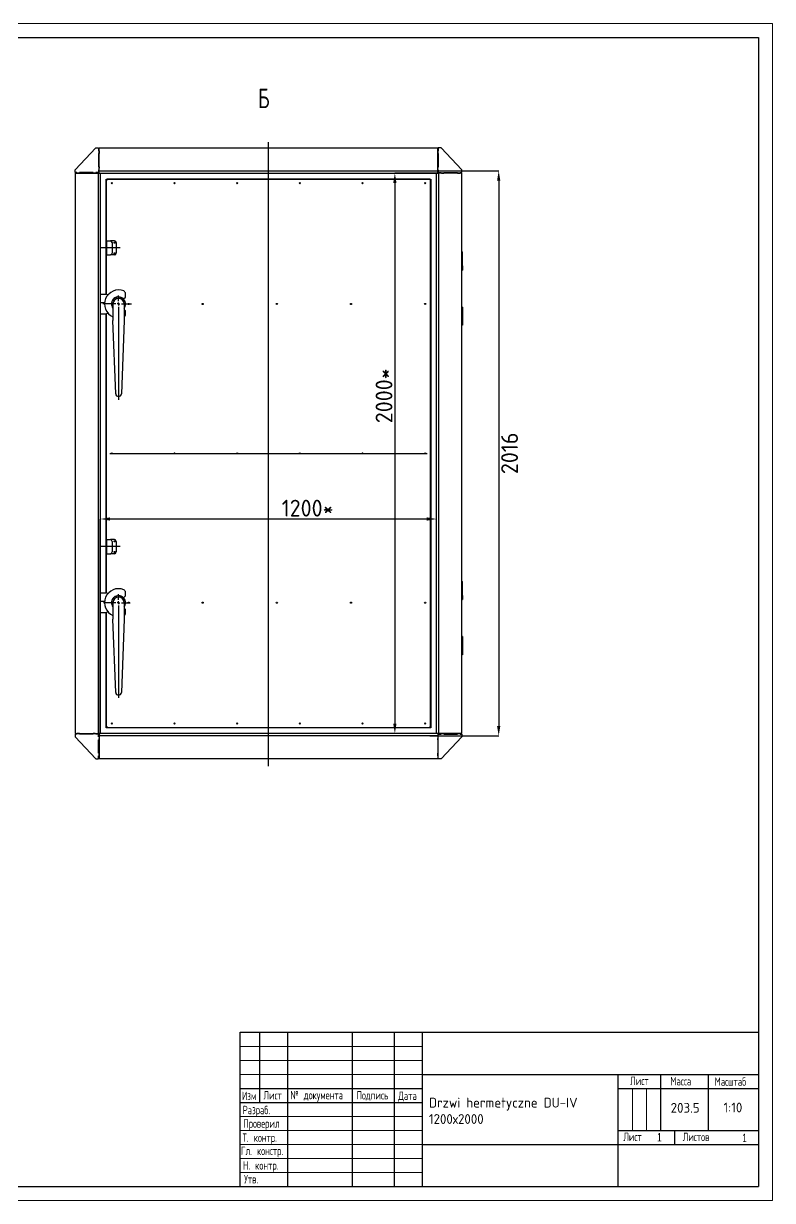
# Model space of a CAD drawing. Header units: millimetres. Extents: x 0 to 594, y 0 to 420.
# Drawn here: x 326.7 to 594, y 0 to 420 of the extents above; entities that cross this region are included whole.
import ezdxf

# ---------------------------------------------------------------- set-up
doc = ezdxf.new("R2010")
doc.units = ezdxf.units.MM
doc.header["$PDSIZE"] = -1
doc.layers.add('FORMAT', color=7, linetype='Continuous')
doc.layers.add('HIDDEN', color=30, linetype='Continuous')
doc.styles.add('GOST-2.304_Type-B', font='')
doc.styles.add('SLDTEXTSTYLE0', font='TXT', dxfattribs={"width": 0.7, "bigfont": 'bigfont'})
doc.styles.add('SLDTEXTSTYLE1', font='TXT', dxfattribs={"width": 0.7})
doc.styles.get('GOST-2.304_Type-B').set_extended_font_data('GOST Common')
doc.dimstyles.new('SLDDIMSTYLE0', dxfattribs={"dimtxt": 3.5, "dimasz": 3.5, "dimexe": 0, "dimexo": 0.0625, "dimgap": 0.875, "dimtad": 2, "dimdec": 3, "dimlfac": 10, "dimrnd": 1e-09, "dimzin": 12, "dimdsep": 46, "dimtxsty": 'SLDTEXTSTYLE1', "dimsah": 1, "dimcen": 0.09, "dimadec": 0, "dimazin": 0, "dimtfac": 1, "dimtdec": 3, "dimtofl": 0, "dimtmove": 0, "dimatfit": 3, "dimfxl": 1, "dimfrac": 2, "dimtolj": 1, "dimtzin": 12, "dimarcsym": 0})

# ---------------------------------------------------------------- blocks, each defined once
blk = doc.blocks.new('*D9')
at = {"layer": 'Defpoints', "color": 0, "transparency": 16777216}
for p in [(474.55, 366.62), (459.26, 166.62), (474.55, 166.62)]:
    blk.add_point(p, dxfattribs=at)
at = {"layer": 'FORMAT', "color": 0, "lineweight": -2, "transparency": 16777216}
for p, q in [((474.49, 366.62), (459.26, 366.62)), ((459.26, 363.12), (459.26, 170.12)), ((474.49, 166.62), (459.26, 166.62))]:
    blk.add_line(p, q, dxfattribs=at)
at = {"layer": 'FORMAT', "color": 0, "transparency": 16777216}
for points in [[(458.67, 363.12), (459.84, 363.12), (459.26, 366.62)], [(458.67, 170.12), (459.84, 170.12), (459.26, 166.62)]]:
    blk.add_solid(points, dxfattribs=at)
at = {"layer": 'FORMAT', "color": 0, "transparency": 16777216, "insert": (452.38, 287.14), "char_height": 6, "attachment_point": 2, "rotation": 90, "style": 'GOST-2.304_Type-B'}
blk.add_mtext('\\A1;2000*', dxfattribs=at)
blk = doc.blocks.new('*D10')
at = {"layer": 'Defpoints', "color": 0, "transparency": 16777216}
for p in [(354.15, 243.18), (354.15, 166.62), (474.15, 166.62)]:
    blk.add_point(p, dxfattribs=at)
at = {"layer": 'FORMAT', "color": 0, "lineweight": -2, "transparency": 16777216}
for p, q in [((354.15, 166.68), (354.15, 243.18)), ((470.65, 243.18), (357.65, 243.18)), ((474.15, 166.68), (474.15, 243.18))]:
    blk.add_line(p, q, dxfattribs=at)
at = {"layer": 'FORMAT', "color": 0, "transparency": 16777216}
for points in [[(357.65, 243.77), (357.65, 242.6), (354.15, 243.18)], [(470.65, 243.77), (470.65, 242.6), (474.15, 243.18)]]:
    blk.add_solid(points, dxfattribs=at)
at = {"layer": 'FORMAT', "color": 0, "transparency": 16777216, "insert": (428.11, 250.06), "char_height": 6, "attachment_point": 2, "style": 'GOST-2.304_Type-B'}
blk.add_mtext('\\A1;1200*', dxfattribs=at)
blk = doc.blocks.new('SW_CENTERMARKSYMBOL_2')
at = {"layer": 'FORMAT', "color": 0}
for p, q in [((-1, 0), (-5.65, 0)), ((0, 0), (-0.5, 0)), ((0, 1), (0, 3)), ((0, 0), (0, 0.5)), ((0, 0), (0, -0.5)), ((0, 0), (0.5, 0)), ((1, 0), (4.67, 0)), ((0, -1), (0, -34.15))]:
    blk.add_line(p, q, dxfattribs=at)
blk = doc.blocks.new('SW_CENTERMARKSYMBOL_3')
at = {"layer": 'FORMAT', "color": 0}
for p, q in [((-1, 0), (-5.38, 0)), ((0, 0), (-0.5, 0)), ((0, 1), (0, 3)), ((0, 0), (0, 0.5)), ((0, 0), (0, -0.5)), ((0, 0), (0.5, 0)), ((1, 0), (4.21, 0)), ((0, -1), (0, -33.89))]:
    blk.add_line(p, q, dxfattribs=at)
blk = doc.blocks.new('*D30')
at = {"layer": 'Defpoints', "color": 0, "transparency": 16777216}
for p in [(473.23, 367.42), (471.66, 165.82), (496.31, 165.82)]:
    blk.add_point(p, dxfattribs=at)
at = {"layer": 'FORMAT', "color": 0, "lineweight": -2, "transparency": 16777216}
for p, q in [((473.29, 367.42), (496.31, 367.42)), ((496.31, 363.92), (496.31, 169.32)), ((471.72, 165.82), (496.31, 165.82))]:
    blk.add_line(p, q, dxfattribs=at)
at = {"layer": 'FORMAT', "color": 0, "transparency": 16777216}
for points in [[(495.73, 363.92), (496.89, 363.92), (496.31, 367.42)], [(495.73, 169.32), (496.89, 169.32), (496.31, 165.82)]]:
    blk.add_solid(points, dxfattribs=at)
at = {"layer": 'FORMAT', "color": 0, "transparency": 16777216, "insert": (500.18, 266.62), "char_height": 6, "attachment_point": 5, "rotation": 90, "style": 'GOST-2.304_Type-B'}
blk.add_mtext('\\A1;2016', dxfattribs=at)

msp = doc.modelspace()

# ---------------------------------------------------------------- linework, layer by layer
at = {"color": 7, "linetype": 'Continuous', "lineweight": 30}
for p, q in [((20, 415), (589, 415)), ((589, 415), (589, 5)), ((404, 5), (404, 60)), ((404, 60), (589, 60)), ((411, 60), (411, 35)), ((421, 60), (421, 5)), ((444, 60), (444, 5)), ((459, 60), (459, 5)), ((469, 60), (469, 5)), ((469, 45), (589, 45)), ((539, 5), (539, 45)), ((554, 45), (554, 25)), ((571, 45), (571, 25)), ((404, 40), (469, 40)), ((539, 40), (589, 40)), ((404, 35), (469, 35)), ((539, 25), (589, 25)), ((559, 25), (559, 20)), ((469, 20), (589, 20)), ((20, 5), (589, 5))]:
    msp.add_line(p, q, dxfattribs=at)
at = {"color": 7, "linetype": 'Continuous', "lineweight": 0}
for p, q in [((404, 55), (469, 55)), ((404, 50), (469, 50)), ((404, 45), (469, 45)), ((544, 40), (544, 25)), ((549, 40), (549, 25)), ((404, 30), (469, 30)), ((404, 25), (469, 25)), ((404, 20), (469, 20)), ((404, 15), (469, 15)), ((404, 10), (469, 10))]:
    msp.add_line(p, q, dxfattribs=at)
at = {"layer": 'FORMAT'}
for p, q in [((345.14773, 367.81538), (352.54773, 375.61538)), ((352.54773, 375.61538), (353.54773, 375.61538)), ((353.54773, 375.61538), (353.54773, 374.61538)), ((353.54773, 374.61538), (353.74773, 374.61538)), ((353.74773, 375.61538), (474.54772, 375.61538)), ((353.74773, 375.28538), (353.74773, 375.61538)), ((353.74773, 368.41538), (353.74773, 375.28538)), ((353.74773, 374.61538), (353.74773, 373.61538)), ((414.14773, 155.03106), (414.14773, 377.6287)), ((474.54772, 375.28538), (474.54772, 375.61538)), ((474.54772, 368.41538), (474.54772, 375.28538)), ((474.54772, 374.61538), (474.54772, 373.61538)), ((474.74773, 374.61538), (474.54772, 374.61538)), ((474.74773, 375.61538), (474.74773, 374.61538)), ((475.74773, 375.61538), (474.74773, 375.61538)), ((483.14773, 367.81538), (475.74773, 375.61538)), ((353.74773, 373.61538), (353.54773, 373.61538)), ((353.54773, 373.61538), (353.54773, 368.81538)), ((474.54772, 373.61538), (474.74773, 373.61538)), ((474.74773, 373.61538), (474.74773, 368.81538)), ((345.14773, 366.81538), (345.14773, 367.81538)), ((345.74773, 366.81538), (345.14773, 366.81538)), ((345.14773, 366.61538), (345.14773, 166.61538)), ((345.14773, 366.61538), (345.47773, 366.61538)), ((345.47773, 366.61538), (352.34773, 366.61538)), ((345.74773, 366.61538), (345.74773, 366.81538)), ((346.74772, 366.61538), (345.74773, 366.61538)), ((351.54773, 366.81538), (346.74772, 366.81538)), ((346.74772, 366.81538), (346.74772, 366.61538)), ((351.54773, 366.61538), (351.54773, 366.81538)), ((352.34773, 366.61538), (351.54773, 366.61538)), ((352.34773, 366.61538), (353.34773, 366.61538)), ((352.54773, 366.81538), (352.54773, 366.61538)), ((353.54773, 366.81538), (352.54773, 366.81538)), ((353.34773, 366.61538), (353.34773, 166.61538)), ((353.34773, 366.61538), (353.67772, 366.61538)), ((353.54773, 368.81538), (353.74773, 368.81538)), ((353.74773, 367.81538), (353.54773, 367.81538)), ((353.54773, 367.81538), (353.54773, 366.81538)), ((353.67772, 366.61538), (354.14772, 366.61538)), ((353.74773, 368.81538), (353.74773, 368.41538)), ((353.74773, 367.41538), (353.74773, 368.41538)), ((353.74773, 367.08537), (353.74773, 367.41538)), ((353.74773, 367.41538), (474.54772, 367.41538)), ((353.74773, 366.61538), (353.74773, 367.08537)), ((353.74773, 366.61538), (474.54772, 366.61538)), ((354.14772, 366.61538), (354.14772, 166.61538)), ((474.14773, 166.61538), (474.14773, 366.61538)), ((474.61773, 366.61538), (474.14773, 366.61538)), ((474.54772, 368.81538), (474.54772, 368.41538)), ((474.74773, 368.81538), (474.54772, 368.81538)), ((474.54772, 367.41538), (474.54772, 368.41538)), ((474.54772, 367.81538), (474.74773, 367.81538)), ((474.54772, 367.08537), (474.54772, 367.41538)), ((474.54772, 366.61538), (474.54772, 367.08537)), ((474.94773, 366.61538), (474.61773, 366.61538)), ((474.74773, 367.81538), (474.74773, 366.81538)), ((474.74773, 366.81538), (475.74773, 366.81538)), ((474.94773, 166.61538), (474.94773, 366.61538)), ((475.94772, 366.61538), (474.94773, 366.61538)), ((475.74773, 366.81538), (475.74773, 366.61538)), ((475.94772, 366.61538), (476.74773, 366.61538)), ((482.81773, 366.61538), (475.94772, 366.61538)), ((476.74773, 366.81538), (481.54773, 366.81538)), ((476.74773, 366.61538), (476.74773, 366.81538)), ((481.54773, 366.81538), (481.54773, 366.61538)), ((481.54773, 366.61538), (482.54773, 366.61538)), ((482.54773, 366.81538), (483.14773, 366.81538)), ((482.54773, 366.61538), (482.54773, 366.81538)), ((483.14773, 366.61538), (482.81773, 366.61538)), ((483.14773, 366.81538), (483.14773, 367.81538)), ((483.14773, 166.61538), (483.14773, 366.61538)), ((356.24773, 323.41037), (356.24773, 364.51538)), ((356.24773, 364.51538), (472.04773, 364.51538)), ((356.34773, 364.21538), (356.24773, 364.21538)), ((356.34773, 364.21538), (356.34773, 363.91538)), ((356.34773, 364.21538), (356.54773, 364.21538)), ((356.34773, 342.41538), (356.34773, 363.91538)), ((356.54773, 364.41538), (356.54773, 364.51538)), ((356.84773, 364.41538), (356.54773, 364.41538)), ((356.54773, 364.41538), (356.54773, 364.21538)), ((471.44773, 364.41538), (356.84773, 364.41538)), ((471.74772, 364.41538), (471.44773, 364.41538)), ((471.74772, 364.51538), (471.74772, 364.41538)), ((471.74772, 364.21538), (471.74772, 364.41538)), ((471.74772, 364.21538), (471.94773, 364.21538)), ((471.94773, 363.91538), (471.94773, 364.21538)), ((471.94773, 364.21538), (472.04773, 364.21538)), ((471.94773, 169.31538), (471.94773, 363.91538)), ((472.04773, 364.51538), (472.04773, 168.71538)), ((356.34773, 342.41538), (356.34773, 337.41538)), ((356.34773, 342.41538), (356.94772, 342.41538)), ((356.94772, 342.41538), (357.74773, 342.41538)), ((359.24772, 342.41538), (357.74773, 342.41538)), ((358.34772, 341.81538), (358.34772, 338.01538)), ((359.84773, 341.81538), (359.84773, 338.01538)), ((361.24773, 339.91538), (354.34773, 339.91538)), ((356.34773, 337.41538), (356.94772, 337.41538)), ((356.34773, 323.39518), (356.34773, 337.41538)), ((356.94772, 337.41538), (357.74773, 337.41538)), ((359.24772, 337.41538), (357.74773, 337.41538)), ((483.14773, 338.51538), (483.39773, 338.51538)), ((483.39773, 333.51538), (483.39773, 338.51538)), ((483.14773, 333.51538), (483.39773, 333.51538)), ((483.14773, 333.44038), (483.34772, 333.44038)), ((483.34772, 332.04038), (483.14773, 332.04038)), ((483.14773, 332.01538), (483.39773, 332.01538)), ((483.34772, 333.44038), (483.34772, 332.04038)), ((483.39773, 333.51538), (483.39773, 333.46538)), ((483.39773, 332.01538), (483.39773, 333.46538)), ((354.14772, 323.41538), (356.14773, 323.41538)), ((354.14772, 320.41538), (355.68457, 320.41538)), ((358.64773, 319.91538), (358.64773, 318.07812)), ((362.43317, 321.70082), (363.1226, 322.39025)), ((362.64773, 319.91538), (362.64773, 318.07812)), ((354.14772, 316.41538), (356.14773, 316.41538)), ((356.24773, 216.81037), (356.24773, 316.42039)), ((356.34773, 235.81538), (356.34773, 316.43559)), ((358.64773, 318.07812), (358.64773, 317.51244)), ((358.64773, 317.51244), (358.64773, 315.21538)), ((358.64773, 315.21538), (358.64773, 314.08401)), ((362.64773, 318.07812), (362.64773, 317.51244)), ((363.1226, 317.4405), (362.64773, 317.91538)), ((362.64773, 317.51244), (362.64773, 315.21538)), ((362.64773, 315.21538), (362.64773, 314.08401)), ((483.39773, 318.81538), (483.14773, 318.81538)), ((483.14773, 318.79038), (483.34772, 318.79038)), ((483.34772, 317.39038), (483.14773, 317.39038)), ((483.39773, 317.31538), (483.14773, 317.31538)), ((483.34772, 318.79038), (483.34772, 317.39038)), ((483.39773, 318.81538), (483.39773, 317.36538)), ((483.39773, 317.36538), (483.39773, 317.31538)), ((483.39773, 317.31538), (483.39773, 312.31538)), ((359.64845, 287.87722), (358.64773, 314.08401)), ((362.64773, 314.08401), (361.647, 287.87722)), ((483.39773, 312.31538), (483.14773, 312.31538)), ((357.58696, 266.61538), (470.79531, 266.61538)), ((356.34773, 235.81538), (356.34773, 230.81538)), ((356.34773, 235.81538), (356.94772, 235.81538)), ((356.94772, 235.81538), (357.74773, 235.81538)), ((359.24772, 235.81538), (357.74773, 235.81538)), ((358.34772, 235.21538), (358.34772, 231.41538)), ((359.84773, 235.21538), (359.84773, 231.41538)), ((361.24773, 233.31538), (354.34773, 233.31538)), ((356.34773, 230.81538), (356.94772, 230.81538)), ((356.34773, 216.79517), (356.34773, 230.81538)), ((356.94772, 230.81538), (357.74773, 230.81538)), ((359.24772, 230.81538), (357.74773, 230.81538)), ((483.14773, 220.91538), (483.39773, 220.91538)), ((483.39773, 215.91538), (483.39773, 220.91538)), ((354.14772, 216.81538), (356.14773, 216.81538)), ((362.43317, 215.10083), (363.1226, 215.79025)), ((483.14773, 215.91538), (483.39773, 215.91538)), ((483.14773, 215.84038), (483.34772, 215.84038)), ((483.34772, 214.44038), (483.14773, 214.44038)), ((483.14773, 214.41538), (483.39773, 214.41538)), ((483.34772, 215.84038), (483.34772, 214.44038)), ((483.39773, 215.91538), (483.39773, 215.86538)), ((483.39773, 214.41538), (483.39773, 215.86538)), ((354.14772, 213.81538), (355.68457, 213.81538)), ((358.64773, 213.31538), (358.64773, 211.47812)), ((358.64773, 211.47812), (358.64773, 210.91244)), ((358.64773, 210.91244), (358.64773, 208.61538)), ((362.64773, 213.31538), (362.64773, 211.47812)), ((362.64773, 211.47812), (362.64773, 210.91244)), ((363.1226, 210.84051), (362.64773, 211.31538)), ((362.64773, 210.91244), (362.64773, 208.61538)), ((354.14772, 209.81538), (356.14773, 209.81538)), ((356.24773, 168.71538), (356.24773, 209.82039)), ((356.34773, 169.31538), (356.34773, 209.83558)), ((358.64773, 208.61538), (358.64773, 207.48401)), ((359.64845, 181.27722), (358.64773, 207.48401)), ((362.64773, 207.48401), (361.647, 181.27722)), ((362.64773, 208.61538), (362.64773, 207.48401)), ((483.39773, 201.21538), (483.14773, 201.21538)), ((483.14773, 201.19038), (483.34772, 201.19038)), ((483.34772, 199.79038), (483.14773, 199.79038)), ((483.39773, 199.71538), (483.14773, 199.71538)), ((483.34772, 201.19038), (483.34772, 199.79038)), ((483.39773, 201.21538), (483.39773, 199.76538)), ((483.39773, 199.76538), (483.39773, 199.71538)), ((483.39773, 199.71538), (483.39773, 194.71538)), ((483.39773, 194.71538), (483.14773, 194.71538)), ((356.34773, 169.01538), (356.24773, 169.01538)), ((472.04773, 168.71538), (356.24773, 168.71538)), ((356.34773, 169.31538), (356.34773, 169.01538)), ((356.54773, 169.01538), (356.34773, 169.01538)), ((356.54773, 169.01538), (356.54773, 168.81538)), ((356.54773, 168.71538), (356.54773, 168.81538)), ((356.54773, 168.81538), (356.84773, 168.81538)), ((356.84773, 168.81538), (471.44773, 168.81538)), ((471.44773, 168.81538), (471.74772, 168.81538)), ((471.74772, 168.81538), (471.74772, 169.01538)), ((471.94773, 169.01538), (471.74772, 169.01538)), ((471.74772, 168.81538), (471.74772, 168.71538)), ((471.94773, 169.01538), (471.94773, 169.31538)), ((471.94773, 169.01538), (472.04773, 169.01538)), ((345.14773, 166.61538), (345.47773, 166.61538)), ((345.14773, 166.41538), (345.14773, 165.41538)), ((345.74773, 166.41538), (345.14773, 166.41538)), ((345.14773, 165.41538), (352.54773, 157.61538)), ((345.47773, 166.61538), (352.34773, 166.61538)), ((345.74773, 166.61538), (345.74773, 166.41538)), ((346.74772, 166.61538), (345.74773, 166.61538)), ((346.74772, 166.41538), (346.74772, 166.61538)), ((351.54773, 166.41538), (346.74772, 166.41538)), ((351.54773, 166.61538), (351.54773, 166.41538)), ((352.34773, 166.61538), (351.54773, 166.61538)), ((352.34773, 166.61538), (353.34773, 166.61538)), ((352.54773, 166.41538), (352.54773, 166.61538)), ((353.54773, 166.41538), (352.54773, 166.41538)), ((353.34773, 166.61538), (353.67772, 166.61538)), ((353.54773, 165.41538), (353.54773, 166.41538)), ((353.74773, 165.41538), (353.54773, 165.41538)), ((353.54773, 164.41538), (353.74773, 164.41538)), ((353.54773, 159.61537), (353.54773, 164.41538)), ((353.67772, 166.61538), (354.14772, 166.61538)), ((474.54772, 166.61538), (353.74773, 166.61538)), ((353.74773, 166.61538), (353.74773, 166.14539)), ((353.74773, 166.14539), (353.74773, 165.81538)), ((474.54772, 165.81538), (353.74773, 165.81538)), ((353.74773, 165.81538), (353.74773, 164.81538)), ((353.74773, 164.41538), (353.74773, 164.81538)), ((353.74773, 164.81538), (353.74773, 157.94538)), ((474.61773, 166.61538), (474.14773, 166.61538)), ((474.54772, 166.61538), (474.54772, 166.14539)), ((474.54772, 166.14539), (474.54772, 165.81538)), ((474.54772, 165.81538), (474.54772, 164.81538)), ((474.54772, 165.41538), (474.74773, 165.41538)), ((474.54772, 164.41538), (474.54772, 164.81538)), ((474.54772, 164.81538), (474.54772, 157.94538)), ((474.74773, 164.41538), (474.54772, 164.41538)), ((474.94773, 166.61538), (474.61773, 166.61538)), ((474.74773, 165.41538), (474.74773, 166.41538)), ((474.74773, 166.41538), (475.74773, 166.41538)), ((474.74773, 159.61537), (474.74773, 164.41538)), ((475.94772, 166.61538), (474.94773, 166.61538)), ((475.74773, 166.41538), (475.74773, 166.61538)), ((483.14773, 165.41538), (475.74773, 157.61538)), ((475.94772, 166.61538), (476.74773, 166.61538)), ((482.81773, 166.61538), (475.94772, 166.61538)), ((476.74773, 166.61538), (476.74773, 166.41538)), ((476.74773, 166.41538), (481.54773, 166.41538)), ((481.54773, 166.41538), (481.54773, 166.61538)), ((481.54773, 166.61538), (482.54773, 166.61538)), ((482.54773, 166.61538), (482.54773, 166.41538)), ((482.54773, 166.41538), (483.14773, 166.41538)), ((483.14773, 166.61538), (482.81773, 166.61538)), ((483.14773, 166.41538), (483.14773, 165.41538)), ((353.74773, 159.61537), (353.54773, 159.61537)), ((353.74773, 158.61538), (353.74773, 159.61537)), ((474.54772, 158.61538), (474.54772, 159.61537)), ((474.54772, 159.61537), (474.74773, 159.61537)), ((352.54773, 157.61538), (353.54773, 157.61538)), ((353.54773, 158.61538), (353.74773, 158.61538)), ((353.54773, 157.61538), (353.54773, 158.61538)), ((353.74773, 157.94538), (353.74773, 157.61538)), ((474.54772, 157.61538), (353.74773, 157.61538)), ((474.74773, 158.61538), (474.54772, 158.61538)), ((474.54772, 157.94538), (474.54772, 157.61538)), ((474.74773, 157.61538), (474.74773, 158.61538)), ((475.74773, 157.61538), (474.74773, 157.61538))]:
    msp.add_line(p, q, dxfattribs=at)
at = {"layer": 'FORMAT', "flags": 128}
for points in [[(363.1226, 322.39025), (363.1226, 323.32499), (363.12264, 323.63354)], [(363.14773, 319.91538), (363.13018, 320.21106), (363.12973, 320.21484)], [(363.12973, 319.61592), (363.13018, 319.6197), (363.14773, 319.91538)], [(363.12264, 316.19722), (363.1226, 316.50577), (363.1226, 317.4405)], [(363.1226, 215.79025), (363.1226, 216.72498), (363.12264, 217.03354)], [(363.12264, 209.59722), (363.1226, 209.90577), (363.1226, 210.84051)], [(363.14773, 213.31538), (363.13018, 213.61106), (363.12973, 213.61484)], [(363.12973, 213.01592), (363.13018, 213.0197), (363.14773, 213.31538)]]:
    msp.add_lwpolyline(points, dxfattribs=at)
at = {"layer": 'FORMAT'}
for centre in [(358.24773, 363.01538), (380.60773, 363.01538), (402.96773, 363.01538), (425.32773, 363.01538), (447.68773, 363.01538), (470.04773, 363.01538), (359.24773, 341.81538), (359.24773, 338.01538), (364.24773, 319.91538), (390.69773, 319.91538), (417.14773, 319.91538), (443.59773, 319.91538), (470.04773, 319.91538), (358.24773, 266.61538), (380.60773, 266.61538), (402.96773, 266.61538), (425.32773, 266.61538), (447.68773, 266.61538), (470.04773, 266.61538), (359.24773, 235.21538), (359.24773, 231.41538), (364.24773, 213.31538), (390.69773, 213.31538), (417.14773, 213.31538), (443.59773, 213.31538), (470.04773, 213.31538), (358.24773, 170.21538), (380.60773, 170.21538), (402.96773, 170.21538), (425.32773, 170.21538), (447.68773, 170.21538), (470.04773, 170.21538)]:
    msp.add_circle(centre, 0.21, dxfattribs=at)
for centre, radius, start, end in [((357.74773, 341.81538), 0.6, 0, 90), ((359.24773, 341.81538), 0.6, 0, 90), ((357.74773, 338.01538), 0.6, 270, 0), ((359.24773, 338.01538), 0.6, 270, 0), ((360.64513, 319.91982), 4.99684, 68.3169553, 246.4384853), ((356.14773, 322.41538), 1, 45.572996, 90), ((362.12261, 323.63355), 0.99999, 359.9993066, 68.3635553), ((360.64638, 319.92494), 2.51921, 44.8246108, 217.4990382), ((360.64773, 319.91538), 2.5, 173.1203745, 186.8796255), ((360.64773, 319.91538), 2.5, 96.8796255, 173.1203745), ((358.14773, 319.91538), 0.3, 273.4398128, 86.5601872), ((360.64773, 319.91538), 2.5, 186.8796255, 216.8698976), ((360.64773, 319.91538), 2, 90, 180), ((360.64773, 319.91538), 2.5, 83.1203745, 96.8796255), ((360.64773, 322.41538), 0.3, 183.4398128, 356.5601872), ((360.64773, 319.91538), 2, 0, 90), ((360.64773, 319.91538), 2.5, 6.8796255, 83.1203745), ((360.64773, 319.91538), 2.5, 323.1301024, 353.1203745), ((363.14773, 319.91538), 0.3, 93.4398128, 266.5601872), ((356.14773, 317.41538), 1, 270, 314.427004), ((362.20208, 316.16875), 0.92096, 298.9402738, 1.7711518), ((360.64773, 287.91538), 1, 182.1868252, 357.8131748), ((357.74773, 235.21538), 0.6, 0, 90), ((359.24773, 235.21538), 0.6, 0, 90), ((357.74773, 231.41538), 0.6, 270, 0), ((359.24773, 231.41538), 0.6, 270, 0), ((360.64513, 213.31981), 4.99684, 68.3169388, 246.4385018), ((356.14773, 215.81538), 1, 45.572996, 90), ((360.64638, 213.32494), 2.51921, 44.8246108, 217.4990382), ((360.64773, 213.31538), 2.5, 96.8796255, 173.1203745), ((360.64773, 213.31538), 2, 90, 180), ((360.64773, 213.31538), 2.5, 83.1203745, 96.8796255), ((360.64773, 215.81538), 0.3, 183.4398128, 356.5601872), ((360.64773, 213.31538), 2, 0, 90), ((360.64773, 213.31538), 2.5, 6.8796255, 83.1203745), ((362.12261, 217.03355), 0.99999, 359.9992836, 68.3637491), ((356.14773, 210.81538), 1, 270, 314.427004), ((360.64773, 213.31538), 2.5, 173.1203745, 186.8796255), ((358.14773, 213.31538), 0.3, 273.4398128, 86.5601872), ((360.64773, 213.31538), 2.5, 186.8796255, 216.8698976), ((360.64773, 213.31538), 2.5, 323.1301024, 353.1203745), ((363.14773, 213.31538), 0.3, 93.4398128, 266.5601872), ((362.20208, 209.56875), 0.92096, 298.9402761, 1.7713254), ((360.64773, 181.31538), 1, 182.1868252, 357.8131748)]:
    msp.add_arc(centre, radius, start, end, dxfattribs=at)
at = {"layer": 'HIDDEN', "color": 1, "lineweight": 0}
for p, q in [((0, 420), (594, 420)), ((594, 420), (594, 0)), ((594, 0), (0, 0))]:
    msp.add_line(p, q, dxfattribs=at)

# ---------------------------------------------------------------- block references
at = {"layer": 'FORMAT'}
for name, p in [('SW_CENTERMARKSYMBOL_2', (360.64773, 319.91538)), ('SW_CENTERMARKSYMBOL_3', (360.64773, 213.31538))]:
    msp.add_blockref(name, p, dxfattribs=at)

# ---------------------------------------------------------------- texts
at = {"color": 7, "linetype": 'Continuous', "lineweight": 0, "char_height": 3, "attachment_point": 1}
for s, insert, style in [('Лист', (543.23158, 44.18573), 'SLDTEXTSTYLE0'), ('Масса', (557.58353, 44.0641), 'SLDTEXTSTYLE0'), ('Масштаб', (573.41326, 43.90886), 'SLDTEXTSTYLE0'), ('Изм', (404.67499, 38.80275), 'SLDTEXTSTYLE0'), ('Лист', (412.34908, 39.03752), 'SLDTEXTSTYLE0'), ('№ документа', (421.98611, 39.09267), 'SLDTEXTSTYLE0'), ('Подпись', (445.56031, 39.03752), 'SLDTEXTSTYLE0'), ('Дата', (460.47582, 38.88159), 'SLDTEXTSTYLE0'), ('Разраб.', (404.95418, 33.77037), 'SLDTEXTSTYLE0'), ('Проверил', (405.16211, 28.9696), 'SLDTEXTSTYLE0'), ('Т. контр.', (404.89212, 23.90458), 'SLDTEXTSTYLE0'), ('Лист', (540.77436, 24.21586), 'SLDTEXTSTYLE0'), ('1', (552.86295, 24.06222), 'SLDTEXTSTYLE1'), ('Листов', (561.96209, 24.17813), 'SLDTEXTSTYLE0'), ('1', (583.22362, 23.81058), 'SLDTEXTSTYLE1'), ('Гл. констр.', (404.2958, 19.2028), 'SLDTEXTSTYLE0'), ('Н. контр.', (405.03309, 13.9934), 'SLDTEXTSTYLE0'), ('Утв.', (405.46135, 9.09158), 'SLDTEXTSTYLE0')]:
    msp.add_mtext(s, dxfattribs=dict(at, insert=insert, style=style))
at = {"color": 7, "linetype": 'Continuous', "lineweight": 0, "char_height": 3.5, "width": 68.7465589, "attachment_point": 1, "style": 'GOST-2.304_Type-B'}
for s, insert in [('Drzwi hermetyczne DU-IV 1200х2000', (471.40873, 36.64948)), ('203.5', (557.6905, 34.81307)), ('1:10', (576.52212, 34.91831))]:
    msp.add_mtext(s, dxfattribs=dict(at, insert=insert))
at = {"layer": 'FORMAT', "insert": (410.40375, 396.80565), "char_height": 7, "attachment_point": 1, "style": 'SLDTEXTSTYLE0'}
msp.add_mtext('Б', dxfattribs=at)

# ---------------------------------------------------------------- dimensions: what is measured, and where the dimension line sits
at = {"layer": 'FORMAT'}
dim = msp.add_linear_dim(base=(459.258, 166.61538), p1=(474.54773, 366.61538), p2=(474.54773, 166.61538), angle=90, text='<>*', dimstyle='SLDDIMSTYLE0', override={"dimtxt": 6, "dimtxsty": 'GOST-2.304_Type-B'}, dxfattribs=at)
dim.commit()
dim.dimension.update_dxf_attribs({"geometry": '*D9', "text_midpoint": (459.258, 287.14313), "dimtype": 160})
dim = msp.add_linear_dim(base=(496.30839, 165.81538), p1=(473.23014, 367.41538), p2=(471.66171, 165.81538), angle=90, dimstyle='SLDDIMSTYLE0', override={"dimtxt": 6, "dimtxsty": 'GOST-2.304_Type-B'}, dxfattribs=at)
dim.commit()
dim.dimension.update_dxf_attribs({"geometry": '*D30', "text_midpoint": (500.18339, 266.61538)})
dim = msp.add_linear_dim(base=(354.14773, 243.18285), p1=(474.14773, 166.61538), p2=(354.14773, 166.61538), text='<>*', dimstyle='SLDDIMSTYLE0', override={"dimtxt": 6, "dimtxsty": 'GOST-2.304_Type-B'}, dxfattribs=at)
dim.commit()
dim.dimension.update_dxf_attribs({"geometry": '*D10', "text_midpoint": (428.10857, 243.18285), "dimtype": 160})

doc.saveas('drawing.dxf')
